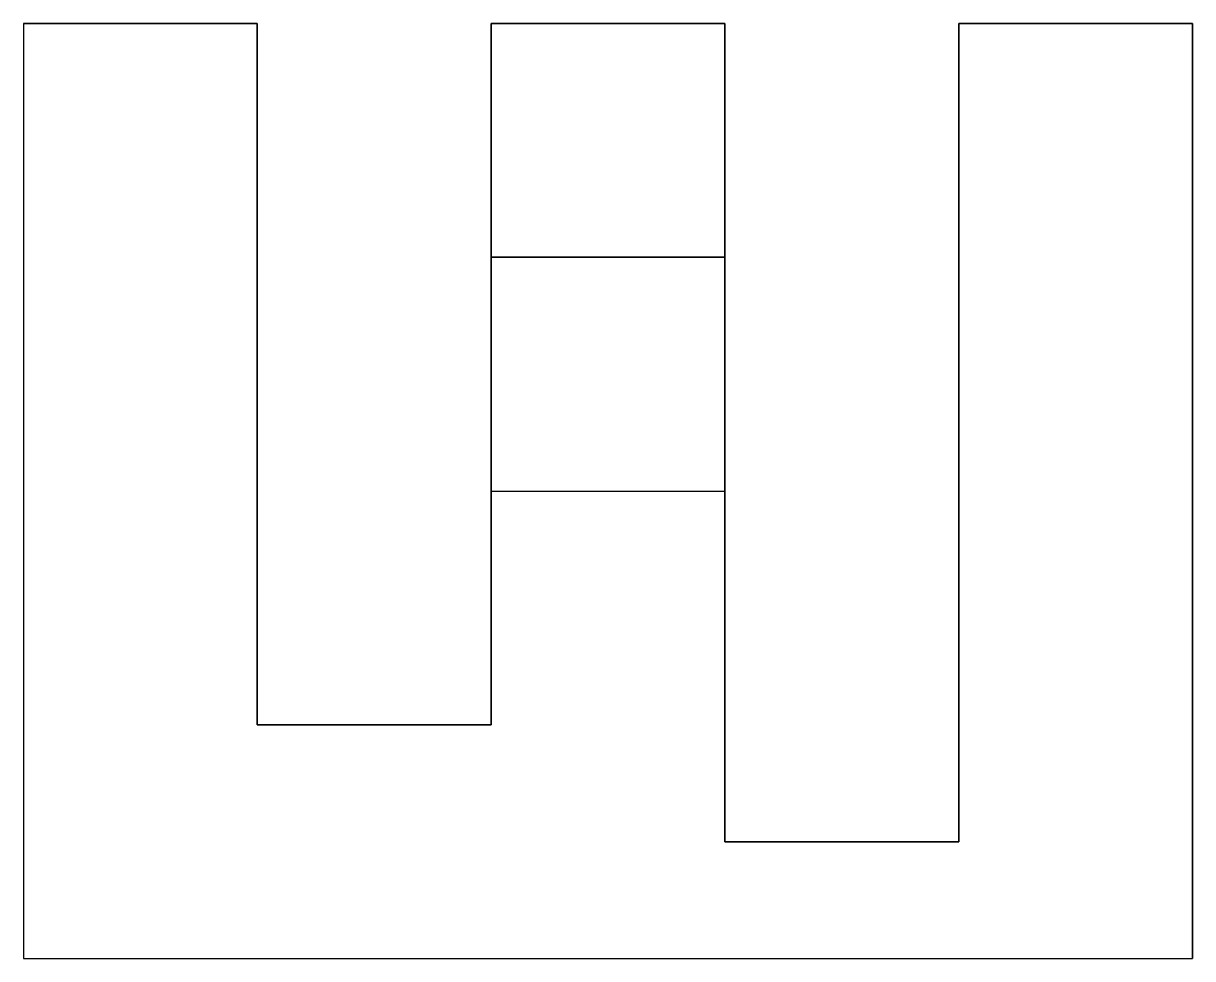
# Model space of a CAD drawing. Extents: x 0 to 5, y 0 to 4.
import ezdxf

# ---------------------------------------------------------------- set-up
doc = ezdxf.new("R2010")
doc.units = 0
doc.layers.get('0').update_dxf_attribs({"linetype": 'CONTINUOUS'})

# ---------------------------------------------------------------- blocks, each defined once
blk = doc.blocks.new('*U27')
at = {"color": 7}
for p, q in [((0, 4, 3), (1, 4, 3)), ((0, 4), (0, 4, 3)), ((0, 4, 3), (0, 0, 3)), ((0, 4), (0, 0)), ((1, 4), (0, 4)), ((1, 1), (1, 4)), ((1, 4), (1, 4, 3)), ((1, 4, 3), (1, 1, 3)), ((2, 4, 3), (3, 4, 3)), ((3, 4), (2, 4)), ((2, 4), (2, 1)), ((2, 4, 3), (2, 4)), ((2, 1, 3), (2, 4, 3)), ((3, 0.5), (3, 4)), ((3, 4), (3, 4, 3)), ((3, 4, 3), (3, 0.5, 3)), ((4, 4, 3), (5, 4, 3)), ((5, 4), (4, 4)), ((4, 4), (4, 0.5)), ((4, 4, 3), (4, 4)), ((4, 0.5, 3), (4, 4, 3)), ((5, 4), (5, 4, 3)), ((5, 4, 3), (5, 0, 3)), ((5, 0), (5, 4)), ((2, 3, 1), (2, 3, 2)), ((2, 3, 2), (2, 2, 2)), ((2, 3, 2), (3, 3, 2)), ((2, 2, 1), (2, 3, 1)), ((3, 3, 1), (2, 3, 1)), ((3, 2, 1), (3, 3, 1)), ((3, 3, 1), (3, 3, 2)), ((3, 3, 2), (3, 2, 2)), ((2, 2, 2), (2, 2, 1)), ((2, 2, 2), (3, 2, 2)), ((2, 2, 1), (3, 2, 1)), ((3, 2, 2), (3, 2, 1)), ((2, 1), (1, 1)), ((1, 1, 3), (2, 1, 3)), ((1, 1), (1, 1, 3)), ((2, 1, 3), (2, 1)), ((4, 0.5), (3, 0.5)), ((3, 0.5, 3), (4, 0.5, 3)), ((3, 0.5), (3, 0.5, 3)), ((4, 0.5, 3), (4, 0.5)), ((0, 0), (0, 0, 3)), ((0, 0, 3), (5, 0, 3)), ((0, 0), (5, 0)), ((5, 0, 3), (5, 0))]:
    blk.add_line(p, q, dxfattribs=at)

msp = doc.modelspace()

# ---------------------------------------------------------------- block references
msp.add_blockref('*U27', (0, 0))

doc.saveas('drawing.dxf')
